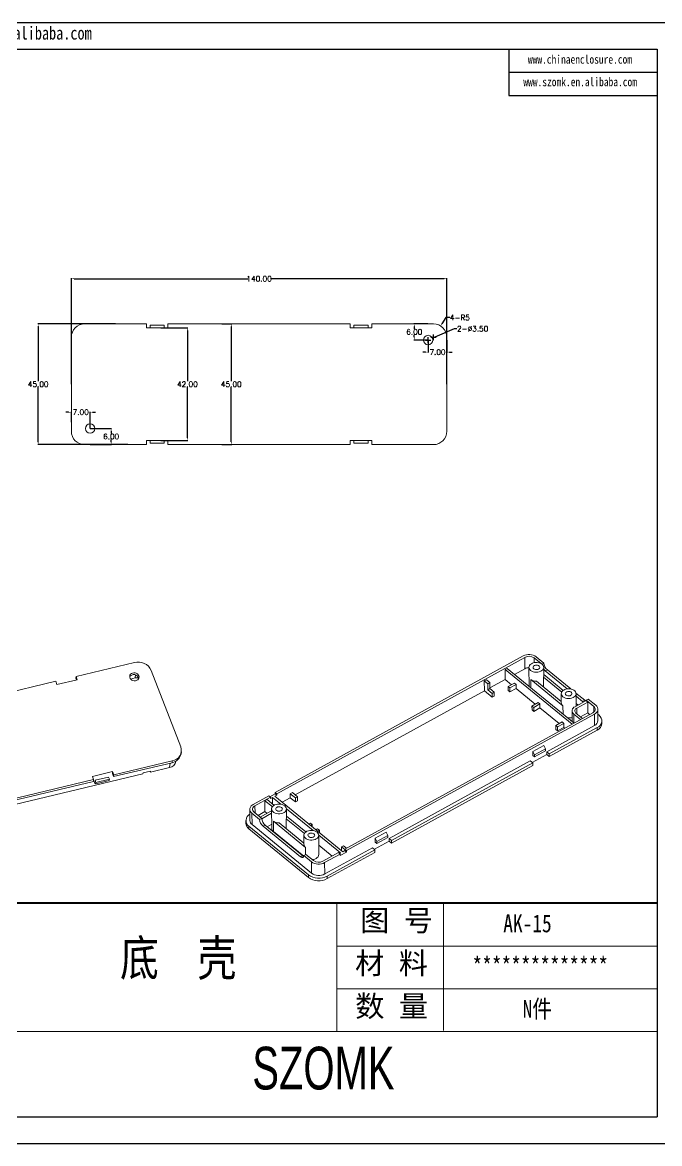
# Model space of a CAD drawing. Header units: inches. Extents: x 1328 to 2850, y 1126 to 1544.
# Drawn here: x 2320.3 to 2557.8, y 1125.7 to 1543.7 of the extents above; entities that cross this region are included whole.
import ezdxf

# ---------------------------------------------------------------- set-up
doc = ezdxf.new("R2010")
doc.units = ezdxf.units.IN
doc.header["$LTSCALE"] = 15
doc.layers.add('文字', color=81, linetype='Continuous')
doc.layers.add('粗实线', color=7, linetype='Continuous', lineweight=30)
doc.layers.add('细实线', color=3, linetype='Continuous', lineweight=9)
doc.styles.get("Standard").update_dxf_attribs({"font": 'txt', "bigfont": 'gbcbig.shx'})
doc.styles.add('宋体', font='', dxfattribs={"width": 0.8, "height": 3.5})
doc.styles.add('长仿宋', font='', dxfattribs={"width": 0.7, "height": 4})
doc.styles.get('宋体').set_extended_font_data('SimSun')
doc.styles.get('长仿宋').set_extended_font_data('SimSun')
doc.dimstyles.new('2.5', dxfattribs={"dimtxt": 2, "dimasz": 1, "dimexe": 0.18, "dimexo": 0.0625, "dimgap": 0.09, "dimtad": 0, "dimtih": 1, "dimtoh": 1, "dimzin": 0, "dimdsep": 46, "dimtxsty": 'Standard', "dimcen": 1, "dimadec": 0, "dimazin": 2, "dimtfac": 1, "dimtofl": 0, "dimtmove": 0, "dimatfit": 3, "dimfxl": 1, "dimtolj": 1, "dimtzin": 0, "dimarcsym": 0})

# ---------------------------------------------------------------- blocks, each defined once
blk = doc.blocks.new('*D119')
at = {"color": 0, "lineweight": -2}
for p, q in [((2337.51, 1398.36), (2336.51, 1398.36)), ((2338.51, 1394.64), (2338.51, 1398.54)), ((2345.51, 1392.34), (2345.51, 1398.54)), ((2346.51, 1398.36), (2347.51, 1398.36))]:
    blk.add_line(p, q, dxfattribs=at)
at = {"color": 0}
for points in [[(2337.51, 1398.52), (2337.51, 1398.19), (2338.51, 1398.36)], [(2346.51, 1398.52), (2346.51, 1398.19), (2345.51, 1398.36)]]:
    blk.add_solid(points, dxfattribs=at)
at = {"layer": 'Defpoints', "color": 0}
for p in [(2338.51, 1398.36), (2338.51, 1394.57), (2345.51, 1392.28)]:
    blk.add_point(p, dxfattribs=at)
at = {"color": 0, "insert": (2342.01, 1398.36), "char_height": 2, "attachment_point": 5}
blk.add_mtext('\\A1;7.00', dxfattribs=at)
blk = doc.blocks.new('*D120')
at = {"color": 0, "lineweight": -2}
for p, q in [((2345.57, 1392.28), (2353.53, 1392.28)), ((2353.35, 1391.28), (2353.35, 1390.37)), ((2353.35, 1387.28), (2353.35, 1388.19)), ((2345.57, 1386.28), (2353.53, 1386.28))]:
    blk.add_line(p, q, dxfattribs=at)
at = {"color": 0}
for points in [[(2353.19, 1391.28), (2353.52, 1391.28), (2353.35, 1392.28)], [(2353.19, 1387.28), (2353.52, 1387.28), (2353.35, 1386.28)]]:
    blk.add_solid(points, dxfattribs=at)
at = {"layer": 'Defpoints', "color": 0}
for p in [(2345.51, 1392.28), (2345.51, 1386.28), (2353.35, 1386.28)]:
    blk.add_point(p, dxfattribs=at)
at = {"color": 0, "insert": (2353.35, 1389.28), "char_height": 2, "attachment_point": 5}
blk.add_mtext('\\A1;6.00', dxfattribs=at)
blk = doc.blocks.new('*D121')
at = {"color": 0, "lineweight": -2}
for p, q in [((2471.51, 1425.21), (2471.51, 1420.58)), ((2478.51, 1425.21), (2478.51, 1420.58)), ((2470.51, 1420.76), (2469.51, 1420.76)), ((2479.51, 1420.76), (2480.51, 1420.76))]:
    blk.add_line(p, q, dxfattribs=at)
at = {"color": 0}
for points in [[(2470.51, 1420.92), (2470.51, 1420.59), (2471.51, 1420.76)], [(2479.51, 1420.92), (2479.51, 1420.59), (2478.51, 1420.76)]]:
    blk.add_solid(points, dxfattribs=at)
at = {"layer": 'Defpoints', "color": 0}
for p in [(2471.51, 1425.28), (2478.51, 1425.28), (2478.51, 1420.76)]:
    blk.add_point(p, dxfattribs=at)
at = {"color": 0, "insert": (2475.01, 1420.76), "char_height": 2, "attachment_point": 5}
blk.add_mtext('\\A1;7.00', dxfattribs=at)
blk = doc.blocks.new('*D122')
at = {"color": 0, "lineweight": -2}
for p, q in [((2471.45, 1431.28), (2466.17, 1431.28)), ((2466.35, 1430.28), (2466.35, 1429.37)), ((2466.35, 1426.28), (2466.35, 1427.19)), ((2471.45, 1425.28), (2466.17, 1425.28))]:
    blk.add_line(p, q, dxfattribs=at)
at = {"color": 0}
for points in [[(2466.19, 1430.28), (2466.52, 1430.28), (2466.35, 1431.28)], [(2466.19, 1426.28), (2466.52, 1426.28), (2466.35, 1425.28)]]:
    blk.add_solid(points, dxfattribs=at)
at = {"layer": 'Defpoints', "color": 0}
for p in [(2466.35, 1431.28), (2471.51, 1431.28), (2471.51, 1425.28)]:
    blk.add_point(p, dxfattribs=at)
at = {"color": 0, "insert": (2466.35, 1428.28), "char_height": 2, "attachment_point": 5}
blk.add_mtext('\\A1;6.00', dxfattribs=at)
blk = doc.blocks.new('*D123')
at = {"color": 0, "lineweight": -2}
for p, q in [((2471.51, 1424.28), (2471.51, 1426.28)), ((2481.19, 1429.48), (2474.03, 1426.37)), ((2482.19, 1429.48), (2481.19, 1429.48)), ((2470.51, 1425.28), (2472.51, 1425.28))]:
    blk.add_line(p, q, dxfattribs=at)
at = {"color": 0}
blk.add_solid([(2473.97, 1426.52), (2474.1, 1426.22), (2473.12, 1425.97)], dxfattribs=at)
at = {"layer": 'Defpoints', "color": 0}
for p in [(2473.12, 1425.97), (2469.91, 1424.58)]:
    blk.add_point(p, dxfattribs=at)
at = {"color": 0, "insert": (2488.11, 1429.48), "char_height": 2, "attachment_point": 5}
blk.add_mtext('\\A1;2-∅3.50', dxfattribs=at)
blk = doc.blocks.new('*D124')
at = {"color": 0, "lineweight": -2}
for p, q in [((2478.1, 1433.62), (2476.69, 1431.37)), ((2479.6, 1433.62), (2478.1, 1433.62)), ((2472.51, 1426.28), (2474.51, 1426.28)), ((2473.51, 1425.28), (2473.51, 1427.28))]:
    blk.add_line(p, q, dxfattribs=at)
at = {"color": 0}
blk.add_solid([(2476.55, 1431.45), (2476.83, 1431.28), (2476.16, 1430.52)], dxfattribs=at)
at = {"layer": 'Defpoints', "color": 0}
for p in [(2476.16, 1430.52), (2470.86, 1422.04)]:
    blk.add_point(p, dxfattribs=at)
at = {"color": 0, "insert": (2483.35, 1433.62), "char_height": 2, "attachment_point": 5}
blk.add_mtext('\\A1;4-R5', dxfattribs=at)
blk = doc.blocks.new('*D143')
at = {"color": 0, "lineweight": -2}
for p, q in [((2394.59, 1431.28), (2398.31, 1431.28)), ((2398.13, 1430.28), (2398.13, 1409.87)), ((2398.13, 1387.28), (2398.13, 1407.69)), ((2394.59, 1386.28), (2398.31, 1386.28))]:
    blk.add_line(p, q, dxfattribs=at)
at = {"color": 0}
for points in [[(2397.96, 1430.28), (2398.3, 1430.28), (2398.13, 1431.28)], [(2397.96, 1387.28), (2398.3, 1387.28), (2398.13, 1386.28)]]:
    blk.add_solid(points, dxfattribs=at)
at = {"layer": 'Defpoints', "color": 0}
for p in [(2394.52, 1431.28), (2398.13, 1431.28), (2394.52, 1386.28)]:
    blk.add_point(p, dxfattribs=at)
at = {"color": 0, "insert": (2398.13, 1408.78), "char_height": 2, "attachment_point": 5}
blk.add_mtext('\\A1;45.00', dxfattribs=at)
blk = doc.blocks.new('*D144')
at = {"color": 0, "lineweight": -2}
for p, q in [((2371.91, 1429.78), (2381.94, 1429.78)), ((2381.76, 1428.78), (2381.76, 1409.87)), ((2381.76, 1388.78), (2381.76, 1407.69)), ((2371.91, 1387.78), (2381.94, 1387.78))]:
    blk.add_line(p, q, dxfattribs=at)
at = {"color": 0}
for points in [[(2381.59, 1428.78), (2381.93, 1428.78), (2381.76, 1429.78)], [(2381.59, 1388.78), (2381.93, 1388.78), (2381.76, 1387.78)]]:
    blk.add_solid(points, dxfattribs=at)
at = {"layer": 'Defpoints', "color": 0}
for p in [(2371.85, 1429.78), (2381.76, 1429.78), (2371.85, 1387.78)]:
    blk.add_point(p, dxfattribs=at)
at = {"color": 0, "insert": (2381.76, 1408.78), "char_height": 2, "attachment_point": 5}
blk.add_mtext('\\A1;42.00', dxfattribs=at)
blk = doc.blocks.new('*D151')
at = {"color": 0, "lineweight": -2}
for p, q in [((2338.51, 1408.84), (2338.51, 1448.31)), ((2339.51, 1448.13), (2404.26, 1448.13)), ((2477.51, 1448.13), (2412.77, 1448.13)), ((2478.51, 1408.84), (2478.51, 1448.31))]:
    blk.add_line(p, q, dxfattribs=at)
at = {"color": 0}
for points in [[(2339.51, 1448.3), (2339.51, 1447.97), (2338.51, 1448.13)], [(2477.51, 1448.3), (2477.51, 1447.97), (2478.51, 1448.13)]]:
    blk.add_solid(points, dxfattribs=at)
at = {"layer": 'Defpoints', "color": 0}
for p in [(2478.51, 1448.13), (2338.51, 1408.78), (2478.51, 1408.78)]:
    blk.add_point(p, dxfattribs=at)
at = {"color": 0, "insert": (2408.51, 1448.13), "char_height": 2, "attachment_point": 5}
blk.add_mtext('\\A1;140.00', dxfattribs=at)
blk = doc.blocks.new('*D152')
at = {"color": 0, "lineweight": -2}
for p, q in [((2354.95, 1431.28), (2325.97, 1431.28)), ((2326.15, 1430.28), (2326.15, 1409.87)), ((2326.15, 1387.28), (2326.15, 1407.69)), ((2359.61, 1386.28), (2325.97, 1386.28))]:
    blk.add_line(p, q, dxfattribs=at)
at = {"color": 0}
for points in [[(2325.98, 1430.28), (2326.31, 1430.28), (2326.15, 1431.28)], [(2325.98, 1387.28), (2326.31, 1387.28), (2326.15, 1386.28)]]:
    blk.add_solid(points, dxfattribs=at)
at = {"layer": 'Defpoints', "color": 0}
for p in [(2355.01, 1431.28), (2326.15, 1386.28), (2359.67, 1386.28)]:
    blk.add_point(p, dxfattribs=at)
at = {"color": 0, "insert": (2326.15, 1408.78), "char_height": 2, "attachment_point": 5}
blk.add_mtext('\\A1;45.00', dxfattribs=at)

msp = doc.modelspace()

# ---------------------------------------------------------------- linework, layer by layer
for p, q in [((1975.607, 1543.694), (2566.832, 1543.694)), ((1990.906, 1533.741), (2556.879, 1533.741)), ((2501.583, 1533.741), (2501.583, 1516.461)), ((2556.879, 1533.741), (2556.879, 1135.61)), ((2501.583, 1525.101), (2556.879, 1525.101)), ((2501.583, 1516.461), (2556.879, 1516.461)), ((1990.906, 1135.61), (2556.879, 1135.61)), ((1975.607, 1125.657), (2566.832, 1125.657))]:
    msp.add_line(p, q)
at = {"color": 7, "linetype": 'Continuous', "lineweight": 15}
for p, q in [((2343.512, 1431.277), (2366.512, 1431.277)), ((2366.512, 1431.277), (2366.512, 1429.777)), ((2366.512, 1429.777), (2374.512, 1429.777)), ((2367.862, 1430.777), (2367.862, 1429.777)), ((2373.162, 1430.777), (2367.862, 1430.777)), ((2373.162, 1430.777), (2373.162, 1429.777)), ((2374.512, 1429.777), (2374.512, 1431.277)), ((2374.512, 1431.277), (2442.512, 1431.277)), ((2442.512, 1431.277), (2442.512, 1429.777)), ((2442.512, 1429.777), (2450.512, 1429.777)), ((2443.862, 1430.777), (2443.862, 1429.777)), ((2449.162, 1430.777), (2443.862, 1430.777)), ((2449.162, 1430.777), (2449.162, 1429.777)), ((2450.512, 1429.777), (2450.512, 1431.277)), ((2450.512, 1431.277), (2473.512, 1431.277)), ((2338.512, 1391.277), (2338.512, 1426.277)), ((2478.512, 1426.277), (2478.512, 1391.277)), ((2366.512, 1386.277), (2343.512, 1386.277)), ((2366.512, 1386.277), (2366.512, 1387.777)), ((2366.512, 1387.777), (2374.512, 1387.777)), ((2367.862, 1386.777), (2367.862, 1387.777)), ((2373.162, 1386.777), (2367.862, 1386.777)), ((2373.162, 1386.777), (2373.162, 1387.777)), ((2374.512, 1387.777), (2374.512, 1386.277)), ((2442.512, 1386.277), (2374.512, 1386.277)), ((2442.512, 1387.777), (2450.512, 1387.777)), ((2442.512, 1386.277), (2442.512, 1387.777)), ((2443.862, 1386.777), (2443.862, 1387.777)), ((2449.162, 1386.777), (2443.862, 1386.777)), ((2449.162, 1386.777), (2449.162, 1387.777)), ((2450.512, 1387.777), (2450.512, 1386.277)), ((2473.512, 1386.277), (2450.512, 1386.277)), ((2340.248, 1299.843), (2362.008, 1305.042)), ((2506.91, 1307.476), (2414.459, 1256.595)), ((2507.544, 1306.959), (2415.093, 1256.078)), ((2507.559, 1302.726), (2507.544, 1306.959)), ((2513.612, 1304.651), (2511.062, 1306.731)), ((2514.687, 1304.831), (2511.836, 1307.157)), ((2513.954, 1304.428), (2514.687, 1304.831)), ((2368.309, 1302.098), (2379.303, 1273.576)), ((2500.196, 1302.394), (2500.97, 1302.82)), ((2500.196, 1302.394), (2500.209, 1298.681)), ((2525.159, 1282.031), (2500.196, 1302.394)), ((2500.97, 1302.82), (2525.933, 1282.457)), ((2503.693, 1300.598), (2507.559, 1302.726)), ((2509.116, 1303.216), (2509.14, 1296.155)), ((2514.627, 1299.893), (2514.616, 1303.235)), ((2514.625, 1300.548), (2521.869, 1294.64)), ((2515.96, 1302.312), (2515.186, 1301.887)), ((2515.186, 1301.887), (2523.37, 1295.211)), ((2515.96, 1302.312), (2524.721, 1295.165)), ((2268.344, 1282.664), (2332.679, 1298.035)), ((2332.679, 1298.035), (2333.15, 1296.813)), ((2333.15, 1296.813), (2340.719, 1298.621)), ((2340.248, 1299.843), (2340.145, 1299.15)), ((2340.145, 1299.15), (2340.38, 1298.54)), ((2340.719, 1298.621), (2340.248, 1299.843)), ((2360.601, 1298.878), (2362.241, 1299.269)), ((2493.233, 1298.562), (2492.46, 1298.136)), ((2492.46, 1298.136), (2492.473, 1294.423)), ((2492.46, 1298.136), (2493.727, 1297.103)), ((2494.501, 1297.528), (2493.233, 1298.562)), ((2494.501, 1297.528), (2493.727, 1297.103)), ((2493.727, 1297.103), (2493.735, 1294.875)), ((2494.501, 1297.528), (2494.508, 1295.3)), ((2494.508, 1295.543), (2500.209, 1298.681)), ((2502.605, 1296.727), (2500.209, 1298.681)), ((2503.689, 1297.323), (2501.368, 1296.046)), ((2501.368, 1296.046), (2502.002, 1295.529)), ((2501.368, 1296.046), (2501.373, 1294.561)), ((2502.002, 1295.529), (2504.323, 1296.807)), ((2504.323, 1296.807), (2503.689, 1297.323)), ((2504.323, 1296.807), (2504.328, 1295.321)), ((2521.788, 1288.893), (2509.75, 1298.713)), ((2521.165, 1290.458), (2511.868, 1298.042)), ((2514.575, 1299.532), (2521.32, 1294.03)), ((2514.588, 1295.823), (2514.575, 1299.532)), ((2421.994, 1255.635), (2492.473, 1294.423)), ((2492.473, 1294.423), (2495.387, 1292.045)), ((2494.508, 1295.3), (2493.735, 1294.875)), ((2493.735, 1294.875), (2495.382, 1293.531)), ((2494.508, 1295.3), (2496.156, 1293.957)), ((2496.156, 1293.957), (2495.382, 1293.531)), ((2495.382, 1293.531), (2495.387, 1292.045)), ((2495.387, 1292.045), (2496.161, 1292.471)), ((2496.156, 1293.957), (2496.161, 1292.471)), ((2501.373, 1294.561), (2502.007, 1294.044)), ((2502.002, 1295.529), (2502.007, 1294.044)), ((2502.007, 1294.044), (2504.328, 1295.321)), ((2511.475, 1289.491), (2504.328, 1295.321)), ((2521.154, 1293.396), (2521.166, 1290.054)), ((2526.64, 1293.6), (2529.899, 1290.942)), ((2526.67, 1288.773), (2526.654, 1293.415)), ((2526.657, 1292.529), (2529.125, 1290.516)), ((2512.559, 1290.088), (2510.238, 1288.81)), ((2510.238, 1288.81), (2510.244, 1287.325)), ((2510.238, 1288.81), (2510.872, 1288.293)), ((2510.872, 1288.293), (2513.193, 1289.571)), ((2510.872, 1288.293), (2510.877, 1286.808)), ((2510.877, 1286.808), (2513.198, 1288.085)), ((2513.193, 1289.571), (2512.559, 1290.088)), ((2513.193, 1289.571), (2513.198, 1288.085)), ((2520.346, 1282.255), (2513.198, 1288.085)), ((2530.388, 1290.819), (2526.287, 1288.562)), ((2526.667, 1289.781), (2527.406, 1289.178)), ((2526.921, 1288.046), (2531.021, 1290.302)), ((2529.125, 1290.516), (2529.899, 1290.942)), ((2530.387, 1290.968), (2530.381, 1290.815)), ((2530.387, 1290.968), (2531.161, 1291.393)), ((2533.239, 1288.642), (2530.387, 1290.968)), ((2531.021, 1290.302), (2530.388, 1290.819)), ((2531.021, 1290.302), (2531.036, 1286.217)), ((2534.012, 1289.068), (2531.161, 1291.393)), ((2534.819, 1283.356), (2534.804, 1287.59)), ((2440.437, 1235.404), (2532.888, 1286.285)), ((2441.071, 1234.887), (2533.522, 1285.768)), ((2510.244, 1287.325), (2510.877, 1286.808)), ((2525.188, 1287.001), (2525.202, 1283.053)), ((2525.867, 1285.735), (2528.293, 1283.756)), ((2529.067, 1284.182), (2526.641, 1286.16)), ((2528.37, 1284.75), (2531.036, 1286.217)), ((2531.036, 1286.217), (2531.733, 1285.649)), ((2533.537, 1281.535), (2533.522, 1285.768)), ((2535.187, 1285.473), (2534.811, 1285.78)), ((2515.743, 1271.742), (2533.537, 1281.535)), ((2516.693, 1270.967), (2534.487, 1280.76)), ((2516.697, 1270.001), (2534.491, 1279.794)), ((2521.43, 1282.852), (2519.109, 1281.574)), ((2519.109, 1281.574), (2519.114, 1280.089)), ((2519.109, 1281.574), (2519.743, 1281.058)), ((2519.114, 1280.089), (2519.748, 1279.572)), ((2519.743, 1281.058), (2522.064, 1282.335)), ((2519.743, 1281.058), (2519.748, 1279.572)), ((2519.748, 1279.572), (2522.069, 1280.85)), ((2522.064, 1282.335), (2521.43, 1282.852)), ((2522.064, 1282.335), (2522.069, 1280.85)), ((2522.449, 1280.54), (2522.069, 1280.85)), ((2534.491, 1279.794), (2534.487, 1280.76)), ((2536.323, 1282.396), (2536.319, 1283.362)), ((2379.416, 1271.02), (2379.519, 1271.714)), ((2514.688, 1274.138), (2510.588, 1271.881)), ((2510.588, 1271.881), (2510.593, 1270.396)), ((2511.224, 1270.622), (2510.588, 1271.881)), ((2515.324, 1272.878), (2511.224, 1270.622)), ((2511.227, 1269.879), (2515.327, 1272.136)), ((2514.688, 1274.138), (2515.324, 1272.878)), ((2515.327, 1272.136), (2515.324, 1272.878)), ((2515.746, 1270.777), (2515.743, 1271.742)), ((2515.743, 1271.742), (2516.693, 1270.967)), ((2516.697, 1270.001), (2516.693, 1270.967)), ((2376.041, 1267.677), (2354.28, 1262.478)), ((2376.143, 1268.371), (2354.383, 1263.172)), ((2376.041, 1267.677), (2376.143, 1268.371)), ((2377.483, 1268.198), (2377.493, 1268.266)), ((2456.946, 1239.382), (2509.554, 1268.336)), ((2457.896, 1238.607), (2510.504, 1267.561)), ((2510.504, 1267.561), (2509.554, 1268.336)), ((2515.746, 1270.777), (2510.262, 1267.758)), ((2510.508, 1266.595), (2510.504, 1267.561)), ((2511.227, 1269.879), (2510.593, 1270.396)), ((2511.224, 1270.622), (2511.227, 1269.879)), ((2516.697, 1270.001), (2515.746, 1270.777)), ((2365.186, 1263.484), (2252.127, 1236.471)), ((2346.343, 1262.586), (2353.912, 1264.394)), ((2346.814, 1261.364), (2346.343, 1262.586)), ((2353.912, 1264.394), (2353.809, 1263.701)), ((2354.28, 1262.478), (2353.809, 1263.701)), ((2353.912, 1264.394), (2354.383, 1263.172)), ((2354.383, 1263.172), (2354.28, 1262.478)), ((2365.241, 1263.858), (2365.186, 1263.484)), ((2368.079, 1264.536), (2365.241, 1263.858)), ((2367.897, 1264.492), (2368.024, 1264.162)), ((2375.12, 1265.858), (2368.024, 1264.162)), ((2368.024, 1264.162), (2368.079, 1264.536)), ((2457.899, 1237.642), (2510.508, 1266.595)), ((2346.711, 1260.67), (2282.377, 1245.299)), ((2346.814, 1261.364), (2282.479, 1245.992)), ((2346.814, 1261.364), (2346.711, 1260.67)), ((2347.36, 1261.13), (2347.202, 1260.063)), ((2347.202, 1260.063), (2347.595, 1259.781)), ((2352.374, 1262.328), (2347.36, 1261.13)), ((2347.674, 1260.315), (2347.36, 1261.13)), ((2347.595, 1259.781), (2352.609, 1260.979)), ((2347.674, 1260.315), (2347.595, 1259.781)), ((2352.688, 1261.513), (2347.674, 1260.315)), ((2352.688, 1261.513), (2352.374, 1262.328)), ((2352.609, 1260.979), (2352.688, 1261.513)), ((2412.138, 1255.317), (2406.336, 1252.124)), ((2412.772, 1254.8), (2406.97, 1251.607)), ((2412.772, 1254.8), (2412.138, 1255.317)), ((2412.52, 1255.006), (2414.461, 1256.075)), ((2412.772, 1254.8), (2412.774, 1254.28)), ((2412.774, 1254.28), (2413.548, 1254.706)), ((2413.548, 1254.706), (2416.6, 1252.216)), ((2413.548, 1254.706), (2413.556, 1252.216)), ((2414.321, 1255.132), (2415.095, 1255.558)), ((2439.666, 1234.458), (2414.321, 1255.132)), ((2415.093, 1256.078), (2414.459, 1256.595)), ((2414.461, 1256.075), (2414.459, 1256.595)), ((2415.095, 1255.558), (2414.461, 1256.075)), ((2415.095, 1255.558), (2415.093, 1256.078)), ((2417.045, 1252.91), (2420.137, 1254.612)), ((2420.905, 1256.523), (2420.131, 1256.097)), ((2420.131, 1256.097), (2420.137, 1254.612)), ((2420.131, 1256.097), (2422.032, 1254.547)), ((2420.137, 1254.612), (2422.037, 1253.061)), ((2422.806, 1254.973), (2420.905, 1256.523)), ((2422.032, 1254.547), (2422.806, 1254.973)), ((2422.032, 1254.547), (2422.037, 1253.061)), ((2422.806, 1254.973), (2422.811, 1253.487)), ((2405.054, 1250.303), (2405.069, 1246.069)), ((2411.457, 1253.928), (2410.684, 1253.502)), ((2410.684, 1253.502), (2413.218, 1251.435)), ((2410.684, 1253.502), (2410.698, 1249.417)), ((2413.992, 1251.861), (2411.457, 1253.928)), ((2413.183, 1250.419), (2413.208, 1243.215)), ((2414.08, 1251.785), (2413.992, 1251.861)), ((2418.68, 1250.52), (2428.639, 1242.396)), ((2418.695, 1247.096), (2418.683, 1250.438)), ((2422.037, 1253.061), (2422.811, 1253.487)), ((2403.569, 1246.064), (2403.572, 1245.099)), ((2405.861, 1244.591), (2405.846, 1248.825)), ((2405.846, 1248.825), (2408.697, 1246.499)), ((2406.62, 1249.25), (2409.471, 1246.925)), ((2408.14, 1248.01), (2410.698, 1249.417)), ((2409.471, 1246.925), (2408.697, 1246.499)), ((2412.938, 1249.55), (2408.946, 1247.353)), ((2409.477, 1246.779), (2413.189, 1248.822)), ((2410.698, 1249.417), (2411.504, 1248.76)), ((2413.186, 1249.712), (2412.938, 1249.55)), ((2413.817, 1245.915), (2413.831, 1242.053)), ((2413.817, 1245.915), (2425.856, 1236.095)), ((2425.388, 1241.233), (2418.643, 1246.735)), ((2418.656, 1243.025), (2418.643, 1246.735)), ((2425.936, 1241.842), (2418.693, 1247.751)), ((2404.7, 1243.953), (2426.877, 1225.863)), ((2404.7, 1243.953), (2404.704, 1242.987)), ((2404.704, 1242.987), (2426.88, 1224.898)), ((2405.861, 1244.591), (2428.037, 1226.502)), ((2410.743, 1244.406), (2409.97, 1243.98)), ((2409.97, 1243.98), (2423.909, 1232.609)), ((2410.743, 1244.406), (2424.683, 1233.035)), ((2411.491, 1243.795), (2413.203, 1244.737)), ((2413.831, 1242.053), (2425.153, 1232.818)), ((2415.935, 1245.245), (2425.232, 1237.661)), ((2427.675, 1245.188), (2426.98, 1244.806)), ((2427.614, 1244.289), (2428.308, 1244.671)), ((2428.308, 1244.671), (2427.675, 1245.188)), ((2428.308, 1244.671), (2428.312, 1243.72)), ((2430.336, 1243.018), (2429.641, 1242.635)), ((2430.275, 1242.118), (2430.97, 1242.501)), ((2430.97, 1242.501), (2430.336, 1243.018)), ((2430.97, 1242.501), (2430.973, 1241.549)), ((2455.891, 1241.778), (2451.79, 1239.522)), ((2455.891, 1241.778), (2456.527, 1240.519)), ((2425.222, 1240.599), (2425.233, 1237.256)), ((2430.719, 1240.7), (2438.892, 1234.033)), ((2430.747, 1233.414), (2430.722, 1240.618)), ((2456.949, 1238.417), (2451.465, 1235.399)), ((2451.79, 1239.522), (2451.796, 1238.036)), ((2452.427, 1238.262), (2451.79, 1239.522)), ((2452.429, 1237.519), (2451.796, 1238.036)), ((2456.527, 1240.519), (2452.427, 1238.262)), ((2452.427, 1238.262), (2452.429, 1237.519)), ((2452.429, 1237.519), (2456.53, 1239.776)), ((2456.53, 1239.776), (2456.527, 1240.519)), ((2456.949, 1238.417), (2456.946, 1239.382)), ((2456.946, 1239.382), (2457.896, 1238.607)), ((2457.899, 1237.642), (2456.949, 1238.417)), ((2457.899, 1237.642), (2457.896, 1238.607)), ((2425.945, 1233.487), (2425.171, 1233.061)), ((2425.945, 1233.487), (2428.796, 1231.161)), ((2430.734, 1236.984), (2435.8, 1232.852)), ((2432.314, 1230.933), (2438.116, 1234.127)), ((2432.948, 1230.416), (2438.75, 1233.61)), ((2432.962, 1226.183), (2450.756, 1235.976)), ((2433.913, 1225.408), (2451.707, 1235.201)), ((2433.916, 1224.442), (2451.71, 1234.235)), ((2438.116, 1234.127), (2438.75, 1233.61)), ((2438.498, 1233.816), (2438.892, 1234.033)), ((2438.75, 1233.61), (2438.752, 1233.09)), ((2438.752, 1233.09), (2441.073, 1234.367)), ((2439.987, 1236.731), (2439.213, 1236.305)), ((2439.213, 1236.305), (2439.218, 1234.823)), ((2439.213, 1236.305), (2440.438, 1235.306)), ((2439.666, 1234.458), (2440.439, 1234.884)), ((2441.139, 1235.79), (2439.987, 1236.731)), ((2440.439, 1234.884), (2440.437, 1235.404)), ((2440.437, 1235.404), (2441.071, 1234.887)), ((2440.439, 1234.884), (2441.073, 1234.367)), ((2441.073, 1234.367), (2441.071, 1234.887)), ((2451.707, 1235.201), (2450.756, 1235.976)), ((2451.71, 1234.235), (2451.707, 1235.201)), ((2423.909, 1232.609), (2424.683, 1233.035)), ((2425.171, 1233.061), (2428.022, 1230.735)), ((2428.037, 1226.502), (2428.022, 1230.735)), ((2432.962, 1226.183), (2432.948, 1230.416)), ((2426.88, 1224.898), (2426.877, 1225.863)), ((2433.913, 1225.408), (2433.916, 1224.442))]:
    msp.add_line(p, q, dxfattribs=at)
at = {"color": 8, "linetype": 'Continuous', "lineweight": 15}
for p, q in [((2511.068, 1304.986), (2511.062, 1306.731)), ((2362.408, 1300.399), (2362.241, 1299.269)), ((2509.75, 1298.713), (2509.761, 1295.649)), ((2521.788, 1288.893), (2521.799, 1285.829)), ((2526.921, 1288.046), (2526.929, 1285.926)), ((2533.246, 1286.526), (2533.239, 1288.642)), ((2525.867, 1285.735), (2525.879, 1282.501)), ((2375.365, 1267.516), (2375.12, 1265.858)), ((2406.979, 1248.957), (2406.97, 1251.607)), ((2413.221, 1250.726), (2413.218, 1251.435)), ((2425.856, 1236.095), (2425.865, 1233.443))]:
    msp.add_line(p, q, dxfattribs=at)
at = {"color": 7, "linetype": 'Continuous', "lineweight": 15, "flags": 128}
for points in [[(2509.738, 1302.055), (2509.413, 1302.388), (2509.203, 1302.76), (2509.117, 1303.154), (2509.16, 1303.551), (2509.33, 1303.933), (2509.618, 1304.282), (2510.011, 1304.581), (2510.49, 1304.818), (2511.034, 1304.979), (2511.617, 1305.059), (2512.212, 1305.053), (2512.79, 1304.962), (2513.325, 1304.789), (2513.792, 1304.543), (2514.169, 1304.236), (2514.438, 1303.881), (2514.587, 1303.496), (2514.608, 1303.098), (2514.502, 1302.706), (2514.272, 1302.339), (2513.929, 1302.012), (2513.49, 1301.743), (2512.975, 1301.543), (2512.409, 1301.421), (2511.816, 1301.384), (2511.226, 1301.433), (2510.666, 1301.566), (2510.162, 1301.776), (2509.738, 1302.055)], [(2363.656, 1300.096), (2363.447, 1300.466), (2363.13, 1300.78), (2362.729, 1301.013), (2362.274, 1301.149), (2361.799, 1301.178), (2361.339, 1301.097), (2360.928, 1300.912), (2360.597, 1300.638), (2360.369, 1300.294), (2360.263, 1299.906), (2360.285, 1299.503), (2360.435, 1299.115), (2360.701, 1298.77), (2361.063, 1298.494), (2361.495, 1298.308), (2361.964, 1298.225), (2362.436, 1298.251), (2362.876, 1298.385), (2363.25, 1298.617), (2363.532, 1298.929), (2363.701, 1299.298), (2363.743, 1299.697), (2363.656, 1300.096)], [(2510.899, 1302.693), (2510.694, 1302.932), (2510.616, 1303.202), (2510.674, 1303.475), (2510.86, 1303.721), (2511.156, 1303.913), (2511.529, 1304.031), (2511.938, 1304.061), (2512.339, 1304.001), (2512.689, 1303.857), (2512.95, 1303.644), (2513.093, 1303.386), (2513.103, 1303.111), (2512.979, 1302.848), (2512.735, 1302.626), (2512.396, 1302.469), (2512, 1302.394), (2511.589, 1302.409), (2511.208, 1302.512), (2510.899, 1302.693)], [(2514.575, 1299.532), (2514.617, 1299.733), (2514.627, 1299.893)], [(2521.777, 1292.235), (2521.452, 1292.568), (2521.242, 1292.94), (2521.156, 1293.333), (2521.199, 1293.731), (2521.368, 1294.113), (2521.656, 1294.462), (2522.049, 1294.761), (2522.529, 1294.998), (2523.073, 1295.159), (2523.656, 1295.239), (2524.251, 1295.233), (2524.829, 1295.142), (2525.364, 1294.969), (2525.831, 1294.723), (2526.208, 1294.416), (2526.477, 1294.061), (2526.626, 1293.676), (2526.647, 1293.278), (2526.54, 1292.886), (2526.31, 1292.519), (2525.968, 1292.192), (2525.529, 1291.923), (2525.014, 1291.723), (2524.447, 1291.601), (2523.855, 1291.564), (2523.265, 1291.613), (2522.705, 1291.746), (2522.201, 1291.956), (2521.777, 1292.235)], [(2522.937, 1292.873), (2522.732, 1293.112), (2522.655, 1293.382), (2522.712, 1293.655), (2522.899, 1293.901), (2523.195, 1294.093), (2523.567, 1294.211), (2523.976, 1294.241), (2524.378, 1294.181), (2524.728, 1294.037), (2524.988, 1293.824), (2525.132, 1293.566), (2525.142, 1293.291), (2525.018, 1293.028), (2524.773, 1292.806), (2524.435, 1292.649), (2524.038, 1292.574), (2523.628, 1292.589), (2523.247, 1292.692), (2522.937, 1292.873)], [(2529.448, 1290.302), (2529.372, 1290.343), (2529.125, 1290.516)], [(2529.899, 1290.942), (2530.146, 1290.769), (2530.221, 1290.727)], [(2418.061, 1251.599), (2417.636, 1251.877), (2417.132, 1252.088), (2416.572, 1252.221), (2415.982, 1252.27), (2415.39, 1252.232), (2414.823, 1252.111), (2414.308, 1251.911), (2413.869, 1251.641), (2413.527, 1251.315), (2413.297, 1250.948), (2413.19, 1250.556), (2413.212, 1250.158), (2413.361, 1249.772), (2413.63, 1249.418), (2414.006, 1249.11), (2414.473, 1248.865), (2415.008, 1248.692), (2415.587, 1248.601), (2416.181, 1248.595), (2416.764, 1248.674), (2417.308, 1248.836), (2417.788, 1249.072), (2418.181, 1249.372), (2418.469, 1249.721), (2418.638, 1250.103), (2418.681, 1250.5), (2418.596, 1250.894), (2418.386, 1251.266), (2418.061, 1251.599)], [(2413.218, 1251.435), (2413.436, 1251.217), (2413.444, 1251.206)], [(2416.9, 1250.96), (2416.591, 1251.141), (2416.21, 1251.245), (2415.799, 1251.26), (2415.403, 1251.185), (2415.064, 1251.028), (2414.819, 1250.806), (2414.695, 1250.543), (2414.706, 1250.268), (2414.849, 1250.01), (2415.11, 1249.797), (2415.46, 1249.653), (2415.861, 1249.592), (2416.27, 1249.623), (2416.643, 1249.74), (2416.938, 1249.933), (2417.125, 1250.178), (2417.183, 1250.451), (2417.105, 1250.722), (2416.9, 1250.96)], [(2418.695, 1247.096), (2418.685, 1246.936), (2418.643, 1246.735)], [(2430.099, 1241.779), (2429.675, 1242.057), (2429.171, 1242.268), (2428.611, 1242.4), (2428.021, 1242.449), (2427.429, 1242.412), (2426.862, 1242.291), (2426.347, 1242.091), (2425.908, 1241.821), (2425.566, 1241.495), (2425.336, 1241.127), (2425.229, 1240.736), (2425.25, 1240.338), (2425.399, 1239.952), (2425.668, 1239.598), (2426.045, 1239.29), (2426.512, 1239.045), (2427.047, 1238.872), (2427.625, 1238.781), (2428.22, 1238.775), (2428.803, 1238.854), (2429.347, 1239.016), (2429.827, 1239.252), (2430.22, 1239.552), (2430.508, 1239.901), (2430.677, 1240.283), (2430.72, 1240.68), (2430.634, 1241.074), (2430.424, 1241.446), (2430.099, 1241.779)], [(2428.939, 1241.14), (2428.629, 1241.321), (2428.248, 1241.425), (2427.838, 1241.44), (2427.441, 1241.365), (2427.103, 1241.208), (2426.858, 1240.986), (2426.734, 1240.723), (2426.744, 1240.448), (2426.887, 1240.19), (2427.148, 1239.977), (2427.498, 1239.833), (2427.899, 1239.772), (2428.309, 1239.803), (2428.681, 1239.92), (2428.977, 1240.113), (2429.164, 1240.358), (2429.221, 1240.631), (2429.144, 1240.902), (2428.939, 1241.14)], [(2428.29, 1231.574), (2428.644, 1231.616), (2429.222, 1231.758), (2429.739, 1231.983), (2430.169, 1232.279), (2430.49, 1232.632), (2430.686, 1233.023), (2430.747, 1233.414)], [(2425.171, 1233.061), (2425.148, 1232.791), (2425.077, 1232.571), (2424.96, 1232.41), (2424.804, 1232.313), (2424.612, 1232.285), (2424.394, 1232.327), (2424.156, 1232.436), (2423.909, 1232.609)], [(2424.683, 1233.035), (2424.93, 1232.862), (2425.142, 1232.761)]]:
    msp.add_lwpolyline(points, dxfattribs=at)
at = {"color": 7, "linetype": 'Continuous', "lineweight": 15}
for centre in [(2471.512, 1425.277), (2345.512, 1392.277)]:
    msp.add_circle(centre, 1.75, dxfattribs=at)
for centre, radius, start, end in [((2343.512, 1426.277), 5, 90, 180), ((2473.512, 1426.277), 5, 0, 90), ((2343.512, 1391.277), 5, 180, 270), ((2473.512, 1391.277), 5, 270, 0), ((2363.396, 1299.799), 5.424, 25.07705, 104.83151), ((2509.115, 1303.319), 4.705, 54.65913, 117.93635), ((2509.118, 1303.99), 3.36, 54.65913, 117.93635), ((2518.35, 1305.101), 3.673, 184.20549, 229.39276), ((2361.853, 1298.703), 1.823, 12.74036, 150.43751), ((2509.114, 1299.751), 3.356, 89.96039, 117.59616), ((2517.305, 1304.398), 3.286, 215.14543, 229.83871), ((2362.906, 1296.429), 2.918, 76.26791, 103.18293), ((2511.778, 1301.438), 3.397, 233.34379, 271.51419), ((2522.703, 1290.13), 1.539, 182.84155, 233.54123), ((2526.841, 1287.035), 1.625, 109.91695, 233.18254), ((2527.29, 1287.027), 1.083, 109.91695, 233.18254), ((2532.427, 1287.558), 1.354, 289.91695, 53.18254), ((2532.876, 1287.55), 1.895, 289.91695, 53.18254), ((2523.929, 1288.273), 3.914, 264.93089, 288.89966), ((2533.556, 1283.307), 2.712, 290.09384, 53.00566), ((2532.692, 1283.492), 2.131, 293.34897, 356.3508), ((2533.274, 1282.597), 3.055, 293.46711, 356.23266), ((2375.246, 1271.855), 4.253, 280.76522, 348.68176), ((2375.556, 1272.289), 3.962, 278.52143, 18.95344), ((2374.583, 1268.762), 2.954, 280.46126, 348.98572), ((2406.982, 1250.342), 1.895, 109.91695, 233.18254), ((2407.431, 1250.334), 1.354, 109.91695, 233.18254), ((2406.272, 1246.095), 2.657, 117.12984, 233.7406), ((2406.988, 1246.147), 1.921, 182.30953, 234.07324), ((2412.36, 1246.768), 3.673, 184.20549, 229.39276), ((2413.134, 1247.194), 3.673, 184.20549, 229.39276), ((2415.845, 1248.64), 3.397, 233.34379, 271.51419), ((2406.345, 1245.226), 2.776, 182.62956, 233.75321), ((2414.696, 1243.265), 1.489, 181.92583, 234.45694), ((2426.724, 1237.308), 1.492, 181.98039, 234.40238), ((2430.744, 1234.573), 4.705, 234.65913, 297.93635), ((2430.74, 1233.902), 3.36, 234.65913, 297.93635), ((2430.763, 1231.331), 6.709, 234.59605, 297.99943), ((2430.765, 1230.342), 6.688, 234.48774, 298.10775), ((2430.758, 1230.339), 4.705, 234.65913, 297.93635)]:
    msp.add_arc(centre, radius, start, end, dxfattribs=at)
at = {"layer": '粗实线', "color": 7, "lineweight": 40}
msp.add_line((2556.879, 1215.236), (2318, 1215.236), dxfattribs=at)
at = {"layer": '细实线', "color": 7}
for p, q in [((2437.439, 1215.236), (2437.439, 1167.46)), ((2477.252, 1215.236), (2477.252, 1167.796)), ((2556.879, 1199.311), (2437.439, 1199.311)), ((2556.879, 1183.386), (2437.439, 1183.386)), ((2556.879, 1167.46), (2198.561, 1167.46))]:
    msp.add_line(p, q, dxfattribs=at)

# ---------------------------------------------------------------- texts
at = {"layer": '文字', "color": 0, "attachment_point": 1, "style": '宋体'}
for s, insert, char_height, width in [('www.szomk.en.alibaba.com', (2282.544, 1542.17), 4.86605, 85.4918), ('www.chinaenclosure.com', (2508.706, 1531.553), 3.24403, 56.99453), ('www.szomk.en.alibaba.com', (2507.011, 1523.152), 3.24403, 56.99453), ('{\\H1.111x;AK-15}', (2499.534, 1211.076), 5.97197, 69.04266), ('底  壳', (2356.658, 1201.488), 13.271, 169.66547), ('{\\H1.111x;**************}', (2488.047, 1195.151), 5.97197, 69.04266), ('{\\H1.111x;N件}', (2506.758, 1179.226), 5.97197, 69.04266)]:
    msp.add_mtext(s, dxfattribs=dict(at, insert=insert, char_height=char_height, width=width))
at = {"layer": '粗实线', "insert": (2405.977, 1161.758), "char_height": 15.92525, "width": 178.5859, "attachment_point": 1, "style": '长仿宋'}
msp.add_mtext('{\\fSTXinwei|b0|i0|c134|p2;SZOMK}', dxfattribs=at)
at = {"layer": '细实线', "color": 7, "char_height": 7.96262, "attachment_point": 1}
for s, insert, width in [('{\\fSimSun|b0|i0|c134|p54;图 号}', (2446.195, 1212.819), 39.81312), ('{\\fSimSun|b0|i0|c134|p54;材 料   }', (2444.307, 1196.893), 39.81312), ('{\\fSimSun|b0|i0|c134|p54;数 量}', (2444.346, 1180.89), 35.97614)]:
    msp.add_mtext(s, dxfattribs=dict(at, insert=insert, width=width))

# ---------------------------------------------------------------- dimensions: what is measured, and where the dimension line sits
for base, p1, p2, picture, middle in [((2478.512, 1448.135), (2338.512, 1408.777), (2478.512, 1408.777), '*D151', (2408.512, 1448.135)), ((2478.512, 1420.757), (2471.512, 1425.277), (2478.512, 1425.277), '*D121', (2475.012, 1420.757)), ((2338.512, 1398.357), (2345.512, 1392.277), (2338.512, 1394.575), '*D119', (2342.012, 1398.357))]:
    dim = msp.add_linear_dim(base=base, p1=p1, p2=p2, dimstyle='2.5')
    dim.commit()
    dim.dimension.update_dxf_attribs({"geometry": picture, "text_midpoint": middle})
for p1, p2, text, picture, middle in [((2470.862, 1422.037), (2476.161, 1430.518), '4-R5', '*D124', (2483.355, 1433.617)), ((2469.906, 1424.581), (2473.117, 1425.974), '2-<>', '*D123', (2488.112, 1429.476))]:
    dim = msp.add_diameter_dim_2p(p1=p1, p2=p2, text=text, dimstyle='2.5')
    dim.commit()
    dim.dimension.update_dxf_attribs({"geometry": picture, "text_midpoint": middle, "dimtype": 163})
for base, p1, p2, picture, middle in [((2326.147, 1386.277), (2355.012, 1431.277), (2359.672, 1386.277), '*D152', (2326.147, 1408.777)), ((2381.76, 1429.777), (2371.851, 1387.777), (2371.851, 1429.777), '*D144', (2381.76, 1408.777)), ((2398.131, 1431.277), (2394.524, 1386.277), (2394.524, 1431.277), '*D143', (2398.131, 1408.777)), ((2466.352, 1431.277), (2471.512, 1425.277), (2471.512, 1431.277), '*D122', (2466.352, 1428.277)), ((2353.352, 1386.277), (2345.512, 1392.277), (2345.512, 1386.277), '*D120', (2353.352, 1389.277))]:
    dim = msp.add_linear_dim(base=base, p1=p1, p2=p2, angle=90, dimstyle='2.5')
    dim.commit()
    dim.dimension.update_dxf_attribs({"geometry": picture, "text_midpoint": middle})

doc.saveas('drawing.dxf')
